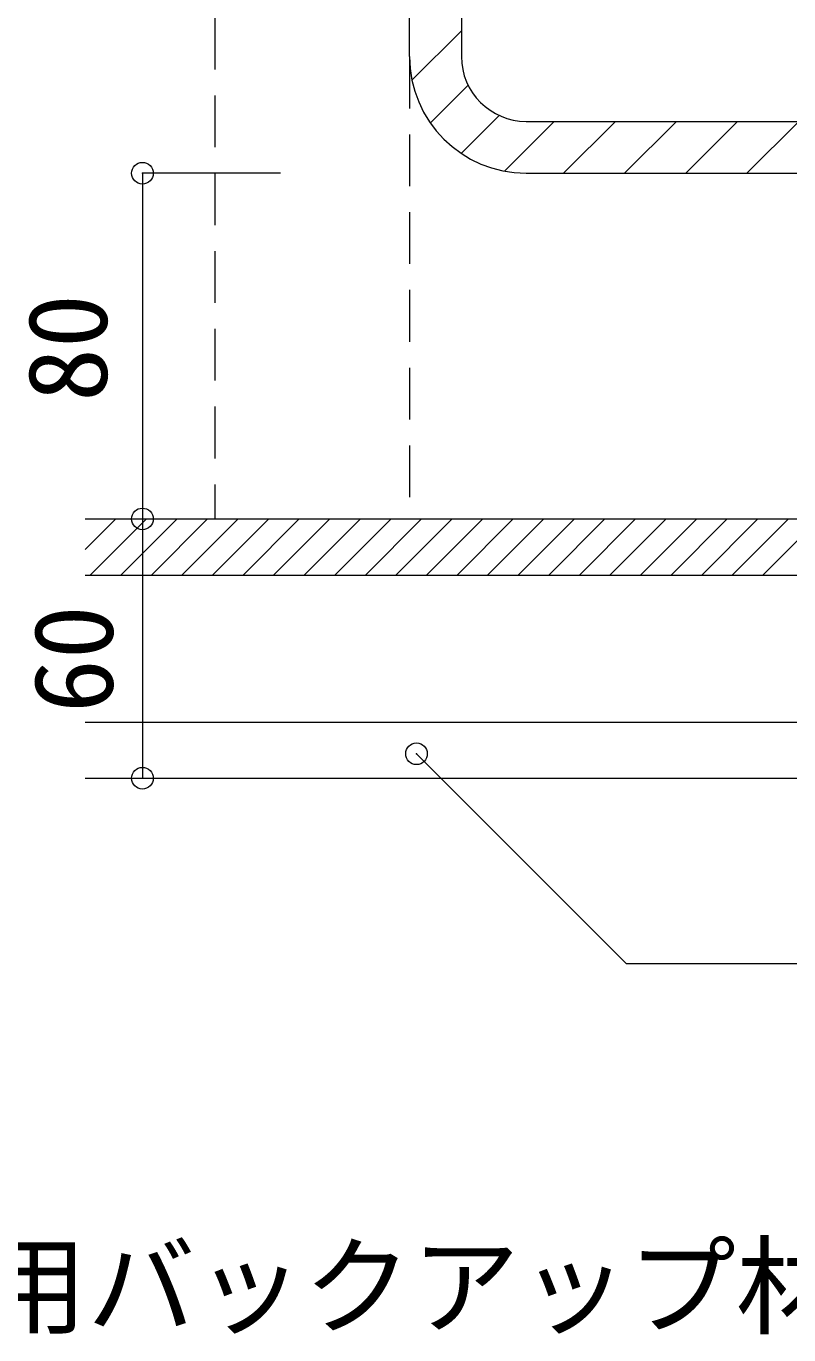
# Model space of a CAD drawing. Units: millimetres, scale not verified. Extents: x -1987 to 1973, y -1442 to 1366.
# Drawn here: x -262.6 to -86.2, y 119.2 to 422 of the extents above; entities that cross this region are included whole.
import ezdxf
from ezdxf.enums import TextEntityAlignment as Align

# ---------------------------------------------------------------- set-up
doc = ezdxf.new("R2010")
doc.units = ezdxf.units.MM
doc.header["$LTSCALE"] = 10
doc.header["$PDMODE"] = 32
doc.header["$PDSIZE"] = 5
doc.linetypes.add('DASHED1', pattern=[1.8, 1.2, -0.6])
for name, color, linetype, lineweight in [('0-0_メ__ス', 2, 'Continuous', 18), ('0-1_躯体', 7, 'Continuous', 18), ('0-4_その他部材', 7, 'Continuous', 18), ('0-9_部材名__寸法', 7, 'Continuous', 18)]:
    doc.layers.add(name, color=color, linetype=linetype, lineweight=lineweight)
doc.styles.add('ＭＳ ゴシック', font='')
doc.styles.get('ＭＳ ゴシック').set_extended_font_data('MS Gothic')

msp = doc.modelspace()

# ---------------------------------------------------------------- linework, layer by layer
at = {"layer": '0-0_メ__ス'}
for p, q in [((-248.94, 307.97), (43.56, 307.97)), ((-248.94, 294.97), (43.56, 294.97)), ((-248.94, 260.97), (43.56, 260.97)), ((-248.94, 247.97), (43.56, 247.97))]:
    msp.add_line(p, q, dxfattribs=at)
at = {"layer": '0-1_躯体', "color": 3}
for p, q in [((-173.95, 414.97), (-173.95, 810.97)), ((-161.95, 810.97), (-161.95, 414.97)), ((-146.95, 399.97), (249.05, 399.97)), ((-146.95, 387.97), (249.05, 387.97))]:
    msp.add_line(p, q, dxfattribs=at)
at = {"layer": '0-1_躯体'}
for p, q in [((-173.38, 409.49), (-161.95, 420.93)), ((-169.14, 399.59), (-160.4, 408.34)), ((-162.02, 392.57), (-153.24, 401.35)), ((-152.01, 388.44), (-140.48, 399.97)), ((-138.34, 387.97), (-126.34, 399.97)), ((-124.2, 387.97), (-112.2, 399.97)), ((-110.06, 387.97), (-98.06, 399.97)), ((-95.92, 387.97), (-83.92, 399.97))]:
    msp.add_line(p, q, dxfattribs=at)
at = {"layer": '0-1_躯体', "color": 3}
for radius in [27, 15]:
    msp.add_arc((-146.95, 414.97), radius, 180, 270, dxfattribs=at)
at = {"layer": '0-4_その他部材', "linetype": 'DASHED1'}
for p, q in [((-218.95, 855.97), (-218.95, 307.97)), ((-173.95, 414.97), (-173.95, 307.97))]:
    msp.add_line(p, q, dxfattribs=at)
at = {"layer": '0-4_その他部材'}
for p, q in [((-241.87, 307.97), (-248.94, 300.9)), ((-234.8, 307.97), (-247.8, 294.97)), ((-227.73, 307.97), (-240.73, 294.97)), ((-220.66, 307.97), (-233.66, 294.97)), ((-213.59, 307.97), (-226.59, 294.97)), ((-206.52, 307.97), (-219.52, 294.97)), ((-199.45, 307.96), (-212.45, 294.97)), ((-192.38, 307.96), (-205.38, 294.97)), ((-185.3, 307.97), (-198.31, 294.97)), ((-178.23, 307.97), (-191.23, 294.97)), ((-171.16, 307.97), (-184.16, 294.97)), ((-164.09, 307.97), (-177.09, 294.97)), ((-157.02, 307.97), (-170.02, 294.97)), ((-149.95, 307.97), (-162.95, 294.97)), ((-142.88, 307.97), (-155.88, 294.97)), ((-135.81, 307.97), (-148.81, 294.97)), ((-128.74, 307.97), (-141.74, 294.97)), ((-121.67, 307.97), (-134.67, 294.97)), ((-114.59, 307.97), (-127.6, 294.97)), ((-107.52, 307.97), (-120.52, 294.97)), ((-100.45, 307.97), (-113.45, 294.97)), ((-93.38, 307.97), (-106.38, 294.97)), ((-86.31, 307.97), (-99.31, 294.97)), ((-79.24, 307.97), (-92.24, 294.97))]:
    msp.add_line(p, q, dxfattribs=at)
at = {"layer": '0-9_部材名__寸法'}
for p, q in [((-235.73, 387.97), (-235.73, 247.97)), ((-203.8, 387.97), (-235.73, 387.97))]:
    msp.add_line(p, q, dxfattribs=at)
msp.add_lwpolyline([(-172.34, 253.63), (-123.82, 205.11), (-82.71, 205.11)], dxfattribs=at)
for p in [(-235.73, 387.97), (-235.73, 307.97), (-172.34, 253.63), (-235.73, 247.97)]:
    msp.add_point(p, dxfattribs=at)

# ---------------------------------------------------------------- texts
at = {"layer": '0-9_部材名__寸法', "style": 'ＭＳ ゴシック'}
for s, p in [('80', (-238.45, 335.06)), ('60', (-237.09, 263.05))]:
    msp.add_text(s, height=18.33, rotation=90, dxfattribs=at).set_placement(p, align=Align.BOTTOM_LEFT)
msp.add_text('専用バックアップ材', height=18.33, dxfattribs=at).set_placement((-298.49, 115.79), align=Align.BOTTOM_LEFT)

doc.saveas('drawing.dxf')
